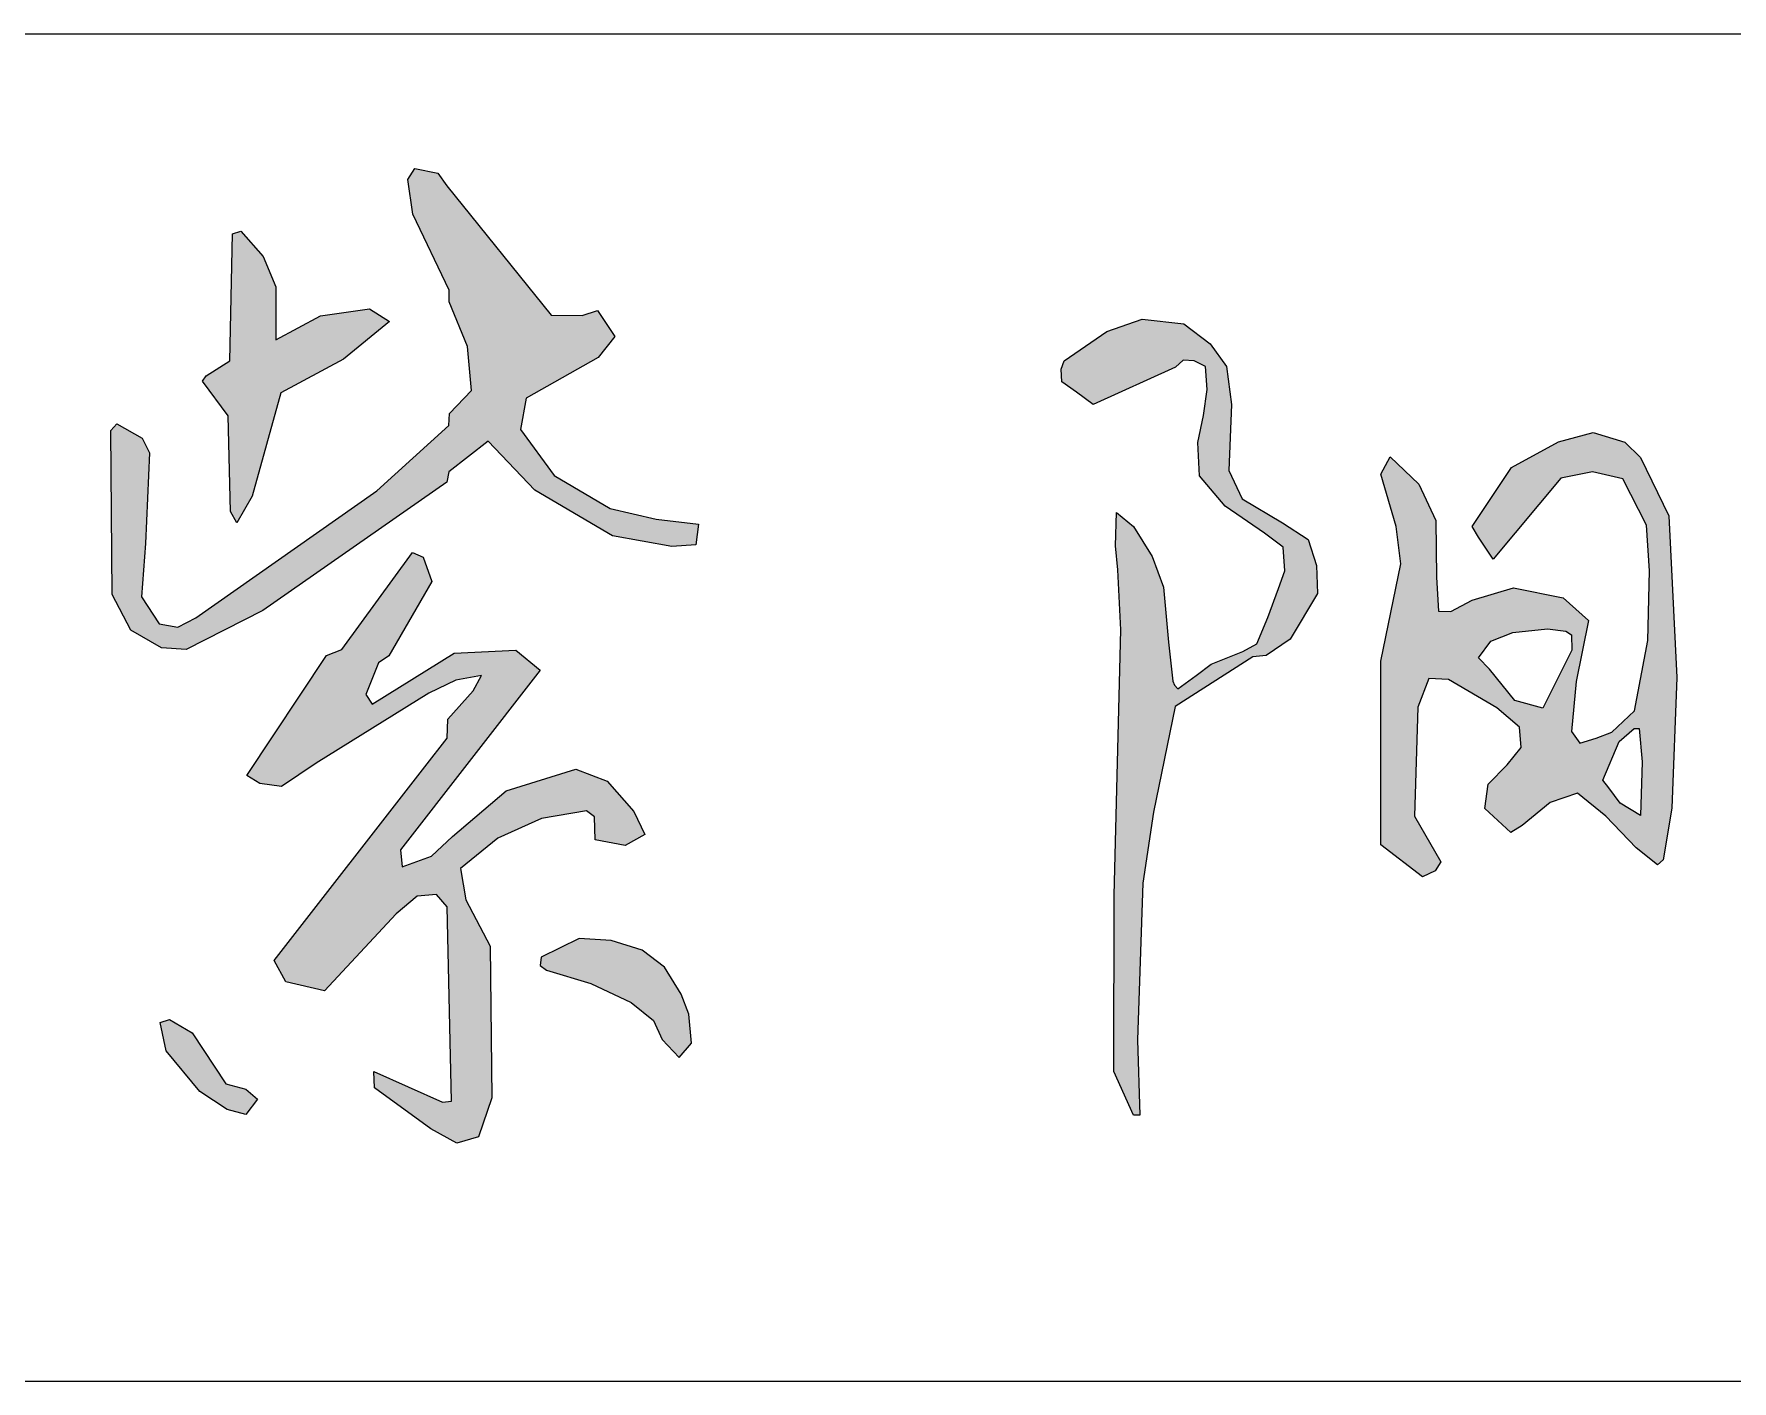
# Model space of a CAD drawing. Extents: x 498328 to 716449, y -893371 to -467753.
# Drawn here: x 608600 to 609545, y -881869 to -881119 of the extents above; entities that cross this region are included whole.
import ezdxf

# ---------------------------------------------------------------- set-up
doc = ezdxf.new("R2010")
doc.units = 0
doc.header["$LTSCALE"] = 1000
doc.layers.get('0').update_dxf_attribs({"linetype": 'CONTINUOUS'})
doc.layers.add('通用-图框C-SHET', color=141, linetype='CONTINUOUS')

# ---------------------------------------------------------------- blocks, each defined once
blk = doc.blocks.new('GUIOSDA')
h = blk.add_hatch(color=256)
h.paths.add_polyline_path([(123.038, -22.967), (122.554, -22.274), (121.272, -22.013), (120.88, -22.614), (121.155, -24.548), (123.169, -28.789), (123.182, -29.442), (124.189, -31.925), (124.411, -34.363), (123.195, -35.657), (123.156, -36.31), (119.149, -39.963), (109.076, -47.024), (108.069, -47.547), (107.036, -47.364), (106.055, -45.861), (106.277, -42.891), (106.498, -37.841), (106.08, -37.018), (104.68, -36.234), (104.353, -36.588), (104.419, -45.721), (105.458, -47.713), (107.171, -48.701), (108.528, -48.785), (112.813, -46.611), (123.05, -39.477), (123.166, -38.901), (125.346, -37.185), (127.95, -39.918), (132.267, -42.454), (135.563, -43.047), (136.914, -42.965), (137.062, -41.812), (134.706, -41.532), (132.135, -40.939), (129.029, -39.097), (127.15, -36.549), (127.464, -34.794), (131.479, -32.537), (132.392, -31.361), (131.424, -29.91), (130.587, -30.198), (128.848, -30.172)])
h.paths.add_polyline_path([(117.293, -32.629), (119.848, -30.53), (118.744, -29.822), (116.009, -30.217), (113.52, -31.551), (113.536, -28.603), (112.827, -26.907), (111.575, -25.49), (111.113, -25.639), (110.965, -32.726), (109.646, -33.549), (109.449, -33.851), (110.882, -35.778), (111.014, -41.104), (111.361, -41.729), (112.217, -40.247), (113.799, -34.507)], flags=17)
h.paths.add_polyline_path([(118.54, -51.303), (119.25, -49.53), (119.811, -49.146), (122.207, -45.008), (121.734, -43.648), (121.142, -43.382), (117.209, -48.791), (116.351, -49.116), (111.915, -55.796), (112.638, -56.241), (113.845, -56.423), (115.776, -55.116), (122.047, -51.215), (123.542, -50.488), (124.974, -50.239), (124.518, -51.09), (123.106, -52.667), (123.064, -53.725), (121.816, -55.313), (113.43, -66.101), (114.081, -67.284), (116.24, -67.786), (120.233, -63.5), (121.386, -62.525), (122.48, -62.436), (123.072, -63.116), (123.308, -73.934), (122.806, -73.993), (118.99, -72.279), (119.02, -73.195), (122.155, -75.471), (123.604, -76.269), (124.817, -75.914), (125.556, -73.757), (125.467, -65.303), (124.107, -62.732), (123.812, -60.974), (125.882, -59.289), (128.307, -58.195), (130.821, -57.781), (131.265, -58.107), (131.295, -59.378), (132.98, -59.703), (134.075, -59.082), (133.454, -57.811), (131.975, -56.126), (130.23, -55.446), (126.355, -56.658), (123.368, -59.2), (122.185, -60.294), (120.559, -60.885), (120.47, -59.939), (128.241, -49.944), (126.88, -48.82), (123.449, -48.998), (118.895, -51.835)])
h.paths.add_polyline_path([(108.869, -70.123), (107.605, -69.388), (107.099, -69.549), (107.421, -71.133), (109.305, -73.407), (110.822, -74.394), (111.856, -74.67), (112.499, -73.82), (111.856, -73.269), (110.753, -72.97)])
h.paths.add_polyline_path([(132.202, -64.998), (130.41, -64.883), (128.296, -65.916), (128.25, -66.376), (128.594, -66.651), (131.053, -67.386), (133.305, -68.442), (134.545, -69.453), (135.028, -70.509), (135.97, -71.496), (136.659, -70.716), (136.521, -69.085), (136.085, -67.983), (135.166, -66.468), (133.925, -65.526)])
h = blk.add_hatch(color=256)
h.paths.add_polyline_path([(163.611, -33.071), (164.033, -32.681), (164.651, -32.714), (165.268, -33.038), (165.365, -34.305), (165.17, -35.767), (164.846, -37.261), (164.943, -39.112), (166.374, -40.814), (168.551, -42.308), (169.591, -43.087), (169.689, -44.419), (169.331, -45.393), (168.746, -47.017), (168.129, -48.479), (167.349, -48.901), (165.594, -49.615), (164.749, -50.232), (163.742, -50.979), (163.465, -50.702), (163.222, -48.381), (162.929, -45.328), (162.312, -43.607), (161.272, -41.95), (160.33, -41.171), (160.265, -43.022), (160.395, -44.354), (160.557, -47.699), (160.199, -62.459), (160.166, -72.279), (161.271, -74.715), (161.629, -74.715), (161.499, -70.525), (161.791, -61.807), (162.376, -57.845), (163.579, -51.958), (167.902, -49.189), (168.65, -49.124), (169.982, -48.214), (171.51, -45.681), (171.445, -44.122), (170.99, -42.661), (169.558, -41.739), (167.316, -40.407), (166.569, -38.816), (166.731, -35.146), (166.439, -33.035), (165.529, -31.768), (164.066, -30.664), (161.759, -30.404), (159.777, -31.086), (157.404, -32.71), (157.237, -33.189), (157.285, -33.893), (158.086, -34.467), (159.028, -35.149)])
h.paths.add_polyline_path([(178.242, -46.655), (178.14, -44.761), (178.089, -41.613), (177.141, -39.591), (175.553, -38.056), (175.041, -39.028), (175.886, -41.946), (176.142, -44.019), (175.041, -49.445), (175.043, -57.343), (175.043, -59.672), (177.348, -61.438), (178.065, -61.105), (178.372, -60.619), (176.913, -58.06), (177.092, -51.994), (177.707, -50.407), (178.808, -50.458), (181.497, -52.045), (182.751, -53.12), (182.854, -54.246), (182.06, -55.219), (181.01, -56.294), (180.831, -57.65), (182.265, -58.981), (182.905, -58.597), (184.467, -57.317), (185.978, -56.78), (187.566, -58.06), (189.256, -59.825), (190.434, -60.772), (190.741, -60.491), (191.228, -57.624), (191.51, -50.346), (191.074, -41.356), (189.483, -38.097), (188.613, -37.252), (186.846, -36.715), (184.925, -37.227), (182.313, -38.66), (180.11, -41.936), (180.47, -42.535), (181.29, -43.763), (185.054, -39.259), (186.821, -38.9), (188.511, -39.284), (189.817, -41.869), (189.997, -44.403), (189.894, -48.293), (189.152, -52.209), (187.897, -53.386), (187.026, -53.719), (186.104, -54), (185.643, -53.361), (185.899, -50.571), (186.591, -47.167), (185.182, -45.913), (182.417, -45.35), (180.112, -46.041), (178.934, -46.681)])
h.paths.add_polyline_path([(180.47, -49.245), (181.162, -48.323), (182.391, -47.837), (184.312, -47.632), (185.336, -47.76), (185.643, -47.965), (185.669, -48.835), (184.055, -52.06), (182.493, -51.625), (181.085, -49.884)], flags=16)
h.paths.add_polyline_path([(188.308, -53.911), (189.128, -53.195), (189.409, -53.195), (189.589, -55.038), (189.486, -58.032), (188.359, -57.341), (187.719, -56.496), (187.386, -56.061)], flags=16)
for points in [[(104.68, -36.234), (106.08, -37.018), (106.498, -37.841), (106.277, -42.891), (106.055, -45.861), (107.036, -47.364), (108.069, -47.547), (109.076, -47.024), (119.149, -39.963), (123.156, -36.31), (123.195, -35.657), (124.411, -34.363), (124.189, -31.925), (123.182, -29.442), (123.169, -28.789), (121.155, -24.548), (120.88, -22.614), (121.272, -22.013), (122.554, -22.274), (123.038, -22.967), (128.848, -30.172), (130.587, -30.198), (131.424, -29.91), (132.392, -31.361), (131.479, -32.537), (127.464, -34.794), (127.15, -36.549), (129.029, -39.097), (132.135, -40.939), (134.706, -41.532), (137.062, -41.812), (136.914, -42.965), (135.563, -43.047), (132.267, -42.454), (127.95, -39.918), (125.346, -37.185), (123.166, -38.901), (123.05, -39.477), (112.813, -46.611), (108.528, -48.785), (107.171, -48.701), (105.458, -47.713), (104.419, -45.721), (104.353, -36.588)], [(109.646, -33.549), (110.965, -32.726), (111.113, -25.639), (111.575, -25.49), (112.827, -26.907), (113.536, -28.603), (113.52, -31.551), (116.009, -30.217), (118.744, -29.822), (119.848, -30.53), (117.293, -32.629), (113.799, -34.507), (112.217, -40.247), (111.361, -41.729), (111.014, -41.104), (110.882, -35.778), (109.449, -33.851)], [(157.404, -32.71), (159.777, -31.086), (161.759, -30.404), (164.066, -30.664), (165.529, -31.768), (166.439, -33.035), (166.731, -35.146), (166.569, -38.816), (167.316, -40.407), (169.558, -41.739), (170.99, -42.661), (171.445, -44.122), (171.51, -45.681), (169.982, -48.214), (168.65, -49.124), (167.902, -49.189), (163.579, -51.958), (162.376, -57.845), (161.791, -61.807), (161.499, -70.525), (161.629, -74.715), (161.271, -74.715), (160.166, -72.279), (160.199, -62.459), (160.557, -47.699), (160.395, -44.354), (160.265, -43.022), (160.33, -41.171), (161.272, -41.95), (162.312, -43.607), (162.929, -45.328), (163.222, -48.381), (163.449, -50.557), (163.547, -50.784), (163.742, -50.979), (164.749, -50.232), (165.594, -49.615), (167.349, -48.901), (168.129, -48.479), (168.746, -47.017), (169.331, -45.393), (169.689, -44.419), (169.591, -43.087), (168.551, -42.308), (166.374, -40.814), (164.943, -39.112), (164.846, -37.261), (165.17, -35.767), (165.365, -34.305), (165.268, -33.038), (164.651, -32.714), (164.033, -32.681), (163.611, -33.071), (159.028, -35.149), (158.086, -34.467), (157.285, -33.893), (157.237, -33.189)], [(180.11, -41.936), (182.313, -38.66), (184.925, -37.227), (186.846, -36.715), (188.613, -37.252), (189.483, -38.097), (191.074, -41.356), (191.51, -50.346), (191.228, -57.624), (190.741, -60.491), (190.434, -60.772), (189.256, -59.825), (187.566, -58.06), (185.978, -56.78), (184.467, -57.317), (182.905, -58.597), (182.265, -58.981), (180.831, -57.65), (181.01, -56.294), (182.06, -55.219), (182.854, -54.246), (182.751, -53.12), (181.497, -52.045), (178.808, -50.458), (177.707, -50.407), (177.092, -51.994), (176.913, -58.06), (178.372, -60.619), (178.065, -61.105), (177.348, -61.438), (175.043, -59.672), (175.043, -57.343), (175.041, -49.445), (176.142, -44.019), (175.886, -41.946), (175.041, -39.028), (175.553, -38.056), (177.141, -39.591), (178.089, -41.613), (178.14, -44.761), (178.242, -46.655), (178.934, -46.681), (180.112, -46.041), (182.417, -45.35), (185.182, -45.913), (186.591, -47.167), (185.899, -50.571), (185.643, -53.361), (186.104, -54), (187.026, -53.719), (187.897, -53.386), (189.152, -52.209), (189.894, -48.293), (189.997, -44.403), (189.817, -41.869), (188.511, -39.284), (186.821, -38.9), (185.054, -39.259), (181.29, -43.763), (180.47, -42.535)], [(180.47, -49.245), (181.162, -48.323), (182.391, -47.837), (184.312, -47.632), (185.336, -47.76), (185.643, -47.965), (185.669, -48.835), (184.055, -52.06), (182.493, -51.625), (181.085, -49.884)], [(187.386, -56.061), (188.308, -53.911), (189.128, -53.195), (189.409, -53.195), (189.589, -55.038), (189.486, -58.032), (188.359, -57.341), (187.719, -56.496)], [(128.594, -66.651), (131.053, -67.386), (133.305, -68.442), (134.545, -69.453), (135.028, -70.509), (135.97, -71.496), (136.659, -70.716), (136.521, -69.085), (136.085, -67.983), (135.166, -66.468), (133.925, -65.526), (132.202, -64.998), (130.41, -64.883), (128.296, -65.916), (128.25, -66.376)], [(107.605, -69.388), (108.869, -70.123), (110.753, -72.97), (111.856, -73.269), (112.499, -73.82), (111.856, -74.67), (110.822, -74.394), (109.305, -73.407), (107.421, -71.133), (107.099, -69.549)]]:
    blk.add_lwpolyline(points, close=True)
for points in [[(111.915, -55.796), (116.351, -49.116), (117.209, -48.791), (121.142, -43.382), (121.734, -43.648), (122.207, -45.008), (119.811, -49.146), (119.25, -49.53), (118.54, -51.303), (118.895, -51.835), (123.449, -48.998), (126.88, -48.82), (128.241, -49.944), (120.47, -59.939), (120.559, -60.885), (122.185, -60.294), (123.368, -59.2), (126.355, -56.658), (130.23, -55.446), (131.975, -56.126), (133.454, -57.811), (134.075, -59.082), (132.98, -59.703), (131.295, -59.378), (131.265, -58.107), (130.821, -57.781), (128.307, -58.195), (125.882, -59.289), (123.812, -60.974), (124.107, -62.732), (125.467, -65.303), (125.556, -73.757), (124.817, -75.914), (123.604, -76.269), (122.155, -75.471), (119.02, -73.195), (118.99, -72.279), (122.806, -73.993), (123.308, -73.934), (123.072, -63.116), (122.48, -62.436), (121.386, -62.525), (120.233, -63.5), (116.24, -67.786), (114.081, -67.284), (113.43, -66.101), (121.816, -55.313), (123.064, -53.725), (123.106, -52.667), (124.518, -51.09), (124.974, -50.239), (123.542, -50.488), (122.047, -51.215), (115.776, -55.116), (113.845, -56.423), (112.638, -56.241)], [(112.638, -56.241), (111.915, -55.796)], [(113.43, -66.101), (113.43, -66.101)]]:
    blk.add_lwpolyline(points)
blk = doc.blocks.new('图框1')
at = {"layer": '通用-图框C-SHET'}
for p, q in [((704539.41, -232855.97), (709539.41, -232855.97)), ((704539.41, -233605.97), (709539.41, -233605.97))]:
    blk.add_line(p, q, dxfattribs=at)
at = {"xscale": 10, "yscale": 10, "zscale": 10}
blk.add_blockref('GUIOSDA', (707411.08, -232710.78), dxfattribs=at)

msp = doc.modelspace()

# ---------------------------------------------------------------- block references
at = {"color": 1, "lineweight": 13}
msp.add_blockref('图框1', (-99812.06, -648263.09), dxfattribs=at)

doc.saveas('drawing.dxf')
